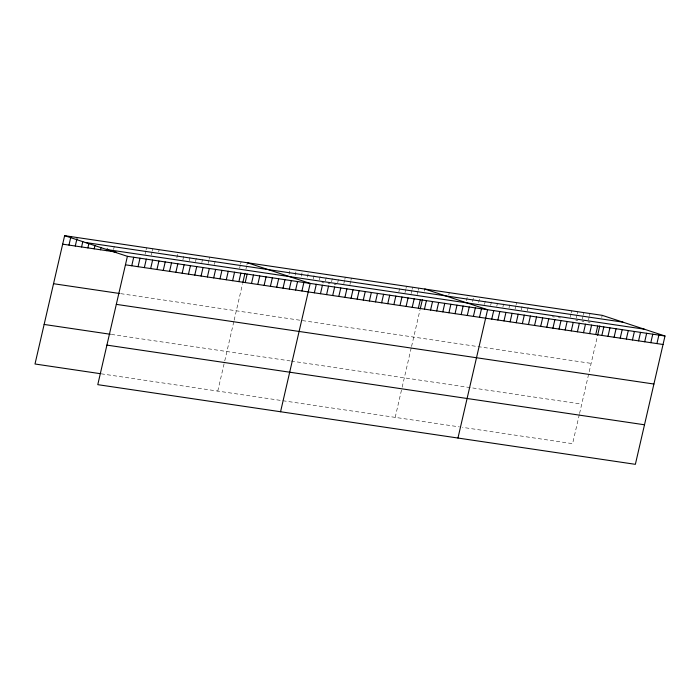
<?xml version="1.0" encoding="UTF-8"?>
<svg xmlns="http://www.w3.org/2000/svg" width="700" height="700" viewBox="0 0 700 700"><rect width="100%" height="100%" fill="white"/><g stroke="black" fill="none" stroke-linecap="round" stroke-linejoin="round"><path stroke-width="0.53" stroke-dasharray="3.5 2.62" d="M113.584 249.506L114.319 246.33M145.093 254.179L145.827 250.994M146.072 249.935L146.562 247.818M151.393 255.115L152.127 251.93M152.373 250.871L152.862 248.745M158.681 251.807L159.171 249.681M176.855 257.793L177.835 253.549M182.91 259.787L184.135 254.476M189.21 260.715L190.435 255.412M195.519 261.651L196.744 256.349M201.819 262.588L202.554 259.402M208.119 263.524L208.854 260.339M209.099 259.28L209.589 257.154M214.428 264.451L215.407 260.207M239.636 268.188L240.371 265.011M240.616 263.944L241.106 261.826M217.779 391.09L224.507 361.944M224.752 360.902L233.905 321.239M234.15 320.197L242.568 283.736M245.936 269.124L246.671 265.939M246.916 264.88L247.406 262.762M289.004 274.409L289.984 270.165M295.129 275.319L296.1 271.075M301.245 276.22L302.225 271.976M307.361 277.13L308.341 272.886M313.233 279.099L314.457 273.796M319.349 280.009L320.574 274.697M325.465 280.91L326.2 277.725M331.581 281.82L332.316 278.635M337.697 282.721L338.433 279.545M343.822 283.631L344.558 280.446M344.803 279.387L345.293 277.261M349.939 284.541L350.674 281.356M350.919 280.297L351.409 278.171M398.877 291.795L399.613 288.61M404.994 292.696L405.729 289.511M405.974 288.453L406.464 286.335M411.11 293.606L411.845 290.421M412.09 289.363L412.58 287.236M417.226 294.507L417.961 291.331M418.206 290.264L418.696 288.146M395.194 417.375L401.914 388.238M402.159 387.196L411.311 347.533M411.556 346.491L419.974 310.03M424.322 291.174L424.812 289.047M448.796 294.796L449.286 292.679M466.41 300.703L467.39 296.459M472.535 301.613L473.515 297.369M478.651 302.514L479.631 298.27M484.523 304.483L485.748 299.18M490.639 305.392L491.864 300.081M496.755 306.294L497.49 303.118M502.871 307.204L503.606 304.019M508.988 308.114L509.722 304.929M515.113 309.015L515.847 305.83M516.093 304.771L516.582 302.654M521.229 309.925L522.209 305.681M527.345 310.826L528.325 306.582M570.168 317.179L570.903 313.994M571.148 312.935L571.637 310.809M576.284 318.08L577.019 314.904M577.264 313.836L577.754 311.719M582.4 318.99L583.135 315.805M583.38 314.746L583.87 312.62M588.516 319.9L589.251 316.715M589.496 315.656L589.986 313.53M579.32 414.531L572.6 443.669L462.481 427.35M579.565 413.49L597.38 336.324M601.738 317.467L602.219 315.341M321.921 282.581L323.96 282.879M328.037 283.491L330.076 283.789M334.154 284.392L336.192 284.699M552.344 316.733L554.383 317.03M558.46 317.634L560.499 317.94M575.794 320.206L577.832 320.504M581.91 321.108L583.949 321.414M588.026 322.017L590.065 322.324M120.768 293.668L591.133 363.379M111.361 334.416L290.124 360.911M291.148 361.06L581.726 404.127M101.176 373.809L459.427 426.895"/><path stroke-width="1.05" d="M64.627 235.672L127.4 256.331L97.781 384.659L635.372 464.327L665 336L602.219 315.341L64.627 235.672L35 364L100.126 373.651M68.968 245.096L70.928 236.609M75.276 246.024L76.991 238.604M81.576 246.96L82.801 241.657M87.876 247.896L88.856 243.652M94.185 248.832L94.92 245.648M100.485 249.76L100.975 247.642M106.785 250.696L107.275 248.579M131.749 265.755L133.709 257.267M138.049 266.683L140.009 258.195M144.349 267.619L146.309 259.131M150.657 268.555L152.617 260.067M156.957 269.491L158.918 261.004M163.258 270.419L165.218 261.931M169.566 271.355L171.526 262.868M175.866 272.291L177.826 263.804M182.166 273.227L184.126 264.74M188.475 274.155L190.435 265.668M194.775 275.091L196.735 266.604M201.075 276.027L203.035 267.54M207.384 276.964L209.344 268.476M213.684 277.891L215.644 269.404M219.984 278.828L221.944 270.34M226.293 279.764L228.252 271.276M232.593 280.7L234.553 272.213M238.892 281.627L240.852 273.14M242.804 282.695L244.965 273.332M245.201 282.564L247.161 274.076M251.501 283.5L253.461 275.012M257.801 284.436L259.761 275.949M264.11 285.364L266.07 276.876M270.41 286.3L272.37 277.812M276.71 287.236L278.67 278.749M283.019 288.172L284.979 279.685M289.319 289.1L291.279 280.613M295.619 290.036L297.579 281.549M301.928 290.973L303.887 282.485M280.56 411.749L310.188 283.421L247.406 262.762M314.344 292.81L316.304 284.322M320.46 293.72L322.42 285.233M326.576 294.63L328.536 286.142M332.692 295.531L334.652 287.044M338.817 296.441L340.777 287.954M344.934 297.342L346.894 288.855M351.05 298.252L353.01 289.765M357.166 299.162L359.126 290.675M363.283 300.064L365.243 291.576M369.399 300.974L371.359 292.486M375.515 301.875L377.475 293.387M381.64 302.785L383.6 294.297M387.756 303.695L389.716 295.207M393.873 304.596L395.832 296.109M399.989 305.506L401.949 297.019M406.105 306.416L408.065 297.92M412.221 307.317L414.181 298.83M418.338 308.227L420.297 299.74M420.21 308.989L422.38 299.618M424.463 309.129L426.422 300.641M430.579 310.039L432.539 301.551M436.695 310.949L438.655 302.461M442.811 311.85L444.771 303.363M448.927 312.76L450.887 304.273M455.044 313.661L457.004 305.174M461.16 314.571L463.12 306.084M467.285 315.481L469.245 306.994M473.401 316.382L475.361 307.895M479.517 317.293L481.477 308.805M457.966 438.034L487.594 309.706L424.812 289.047M491.75 319.104L493.71 310.616M497.866 320.014L499.826 311.526M503.983 320.915L505.942 312.428M510.108 321.825L512.059 313.338M516.224 322.735L518.184 314.248M522.34 323.636L524.3 315.149M528.456 324.546L530.416 316.059M534.572 325.447L536.532 316.96M540.689 326.358L542.649 317.87M546.805 327.267L548.765 318.78M552.93 328.169L554.881 319.681M559.046 329.079L561.006 320.591M565.163 329.98L567.122 321.493M571.279 330.89L573.239 322.402M577.395 331.8L579.355 323.312M583.511 332.701L585.471 324.214M589.628 333.611L591.587 325.124M595.753 334.521L597.704 326.034M597.616 335.283L599.786 325.911M601.869 335.422L603.829 326.935M607.985 336.332L609.945 327.845M614.101 337.234L616.061 328.746M620.218 338.144L622.178 329.656M626.334 339.054L628.294 330.566M632.45 339.955L634.41 331.467M638.566 340.865L640.526 332.377M644.691 341.766L646.651 333.279M650.808 342.676L652.767 334.189M656.924 343.586L658.884 335.099M85.339 242.489L622.939 322.158M106.689 249.515L644.28 329.184M62.668 244.16L116.244 252.096M127.4 256.331L665 336M125.44 264.819L663.04 344.488M53.532 283.71L119.718 293.51M116.314 304.36L653.914 384.037M44.126 324.45L110.311 334.259M106.907 345.109L644.508 424.786"/></g></svg>
